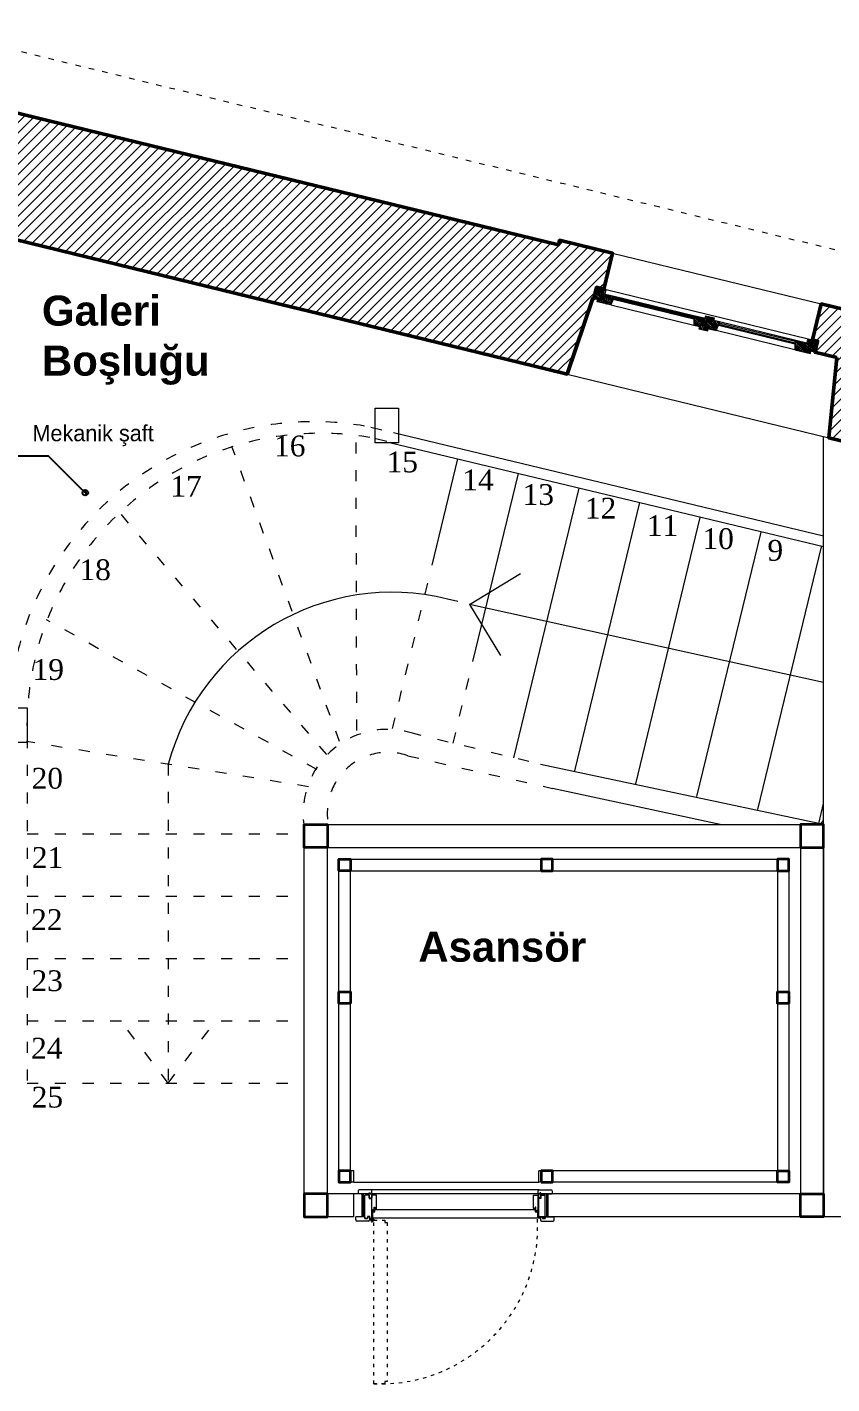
# Model space of a CAD drawing. Header units: millimetres. Extents: x 4980 to 19099, y 3891 to 5773.
# Drawn here: x 17556 to 17904, y 4355 to 4943 of the extents above; entities that cross this region are included whole.
import ezdxf

# ---------------------------------------------------------------- set-up
doc = ezdxf.new("R2010")
doc.units = ezdxf.units.MM
doc.linetypes.add('ACAD_ISO03W100', pattern=[30, 12, -18])
for name, color, linetype, lineweight in [('a 0', 252, 'Continuous', 0), ('a 2', 132, 'Continuous', 20), ('a ahşap tarama', 46, 'Continuous', 0), ('a alçıpan duvar', 162, 'Continuous', 35), ('a duvar', 84, 'Continuous', 50), ('a kapı 1', 50, 'Continuous', 5), ('a kapı 2', 51, 'Continuous', 9), ('a kapı eşik', 40, 'Continuous', 20), ('a pencere 0', 252, 'Continuous', 0), ('a pencere cam', 121, 'Continuous', 0), ('a pencere doğrama', 41, 'Continuous', 20), ('kiremit', 234, 'Continuous', 20), ('kot', 3, 'Continuous', 0), ('no3_duvar tarama', 253, 'Continuous', 9), ('no3_duvar ytong', 101, 'Continuous', 20)]:
    doc.layers.add(name, color=color, linetype=linetype, lineweight=lineweight)
doc.layers.add('a yazı', color=30, linetype='Continuous')
doc.styles.get("Standard").update_dxf_attribs({"font": 'stylu.ttf', "height": 10})
pattern_1 = [(45, (80283.5875, 25655.133), (-2.24506403, 2.24506403), [])]
pattern_2 = [(346.323, (-354.4887, 1164.4895), (3.67598, -6.0404612), [0.25, -4.75]), (256.323, (-352.959, 1162.316), (-6.0404612, -3.67598), [0.5, -4.5]), (301.323, (-353.8126, 1163.0385), (-1.1822406, -4.8582206), [0.3535, -1.0605, 0.3535, -0.707, 2.475, -2.1215678]), (301.323, (-354.6725, 1164.7915), (-1.1822406, -4.8582206), [0.35355, -0.7071, 0.35355, -5.6568678]), (301.323, (-353.0903, 1163.892), (-1.1822406, -4.8582206), [0.35355, -6.7175178]), (301.323, (-352.5454, 1164.0166), (-1.1822406, -4.8582206), [0.35355, -6.7175178]), (301.323, (-353.3924, 1163.708), (-1.1822406, -4.8582206), [0.35355, -6.7175178]), (301.323, (-353.6944, 1163.5243), (-1.1822406, -4.8582206), [0.7071, -6.3639678]), (301.323, (-353.3665, 1159.585), (-1.1822406, -4.8582206), [0.7071, -6.3639678]), (301.323, (-354.2393, 1163.3996), (-1.1822406, -4.8582206), [1.4142, -5.6568678]), (301.323, (-354.5414, 1163.2158), (-1.1822406, -4.8582206), [1.4142, -5.6568678]), (301.323, (-351.7382, 1160.99), (-1.1822406, -4.8582206), [1.4142, -5.6568678]), (301.323, (-354.9025, 1162.789), (-1.1822406, -4.8582206), [1.06066, -6.0104078]), (301.323, (-356.0515, 1162.2968), (-1.1822406, -4.8582206), [1.06066, -6.0104078]), (301.323, (-355.4474, 1162.6644), (-1.1822406, -4.8582206), [1.06066, -6.0104078]), (301.323, (-352.6442, 1160.4385), (-1.1822406, -4.8582206), [1.767767, -5.3033008]), (301.323, (-353.1892, 1160.3138), (-1.1822406, -4.8582206), [1.767767, -5.3033008]), (301.323, (-352.4078, 1161.41), (-1.1822406, -4.8582206), [2.4748737, -4.5961941]), (319.757949, (-354.121, 1163.8854), (4.85822058, -1.1822406), [0.559017, -10.6213229]), (319.757949, (-353.5041, 1162.1915), (4.85822058, -1.1822406), [0.559017, -10.6213229]), (319.757949, (-353.6288, 1162.7365), (4.85822058, -1.1822406), [0.559017, -10.6213229]), (319.757949, (-354.2458, 1164.4304), (4.85822058, -1.1822406), [1.118034, -10.0623059]), (319.757949, (-353.8062, 1162.0077), (4.85822058, -1.1822406), [1.677051, -9.5032889]), (319.757949, (-354.351, 1161.883), (4.85822058, -1.1822406), [2.236068, -8.9442719]), (319.757949, (-354.896, 1161.7584), (4.85822058, -1.1822406), [2.236068, -8.9442719]), (319.757949, (-355.9794, 1160.4782), (4.85822058, -1.1822406), [2.236068, -8.9442719]), (319.757949, (-355.8612, 1160.964), (4.85822058, -1.1822406), [2.795085, -8.3852549]), (319.757949, (-355.5, 1161.3908), (4.85822058, -1.1822406), [2.795085, -8.3852549]), (282.888051, (-353.3268, 1162.9203), (-1.1822406, -4.85822058), [0.559017, -10.6213229]), (282.888051, (-353.9373, 1163.5834), (-1.1822406, -4.85822058), [0.559017, -10.6213229]), (282.888051, (-354.4887, 1164.4895), (-1.1822406, -4.85822058), [1.118034, -10.0623059]), (282.888051, (-353.2086, 1163.406), (-1.1822406, -4.85822058), [1.118034, -10.0623059]), (282.888051, (-354.9154, 1164.8506), (-1.1822406, -4.85822058), [1.677051, -9.5032889]), (282.888051, (-355.4012, 1164.9688), (-1.1822406, -4.85822058), [2.236068, -8.9442719]), (282.888051, (-351.088, 1163.662), (-1.1822406, -4.85822058), [2.236068, -8.9442719]), (282.888051, (-352.9065, 1163.5899), (-1.1822406, -4.85822058), [2.236068, -8.9442719]), (282.888051, (-351.8167, 1163.8393), (-1.1822406, -4.85822058), [2.795085, -8.3852549]), (282.888051, (-352.3616, 1163.7146), (-1.1822406, -4.85822058), [2.795085, -8.3852549])]
pattern_3 = [(346.323, (3014.813, 503.6073), (3.67598, -6.0404612), [0.25, -4.75]), (256.323, (3016.3427, 501.434), (-6.0404612, -3.67598), [0.5, -4.5]), (301.323, (3015.4893, 502.1563), (-1.1822406, -4.8582206), [0.3535, -1.0605, 0.3535, -0.707, 2.475, -2.1215678]), (301.323, (3014.6294, 503.9093), (-1.1822406, -4.8582206), [0.35355, -0.7071, 0.35355, -5.6568678]), (301.323, (3016.2116, 503.0097), (-1.1822406, -4.8582206), [0.35355, -6.7175178]), (301.323, (3016.7565, 503.1344), (-1.1822406, -4.8582206), [0.35355, -6.7175178]), (301.323, (3015.9096, 502.826), (-1.1822406, -4.8582206), [0.35355, -6.7175178]), (301.323, (3015.6075, 502.642), (-1.1822406, -4.8582206), [0.7071, -6.3639678]), (301.323, (3015.9354, 498.703), (-1.1822406, -4.8582206), [0.7071, -6.3639678]), (301.323, (3015.0626, 502.5174), (-1.1822406, -4.8582206), [1.4142, -5.6568678]), (301.323, (3014.7606, 502.3336), (-1.1822406, -4.8582206), [1.4142, -5.6568678]), (301.323, (3017.5638, 500.1077), (-1.1822406, -4.8582206), [1.4142, -5.6568678]), (301.323, (3014.3994, 501.907), (-1.1822406, -4.8582206), [1.06066, -6.0104078]), (301.323, (3013.2505, 501.4146), (-1.1822406, -4.8582206), [1.06066, -6.0104078]), (301.323, (3013.8545, 501.7822), (-1.1822406, -4.8582206), [1.06066, -6.0104078]), (301.323, (3016.6577, 499.5563), (-1.1822406, -4.8582206), [1.767767, -5.3033008]), (301.323, (3016.1127, 499.4316), (-1.1822406, -4.8582206), [1.767767, -5.3033008]), (301.323, (3016.894, 500.528), (-1.1822406, -4.8582206), [2.4748737, -4.596194]), (319.757949, (3015.1808, 503.0032), (4.85822058, -1.1822406), [0.559017, -10.6213229]), (319.757949, (3015.7978, 501.3093), (4.85822058, -1.1822406), [0.559017, -10.6213229]), (319.757949, (3015.6731, 501.8543), (4.85822058, -1.1822406), [0.559017, -10.6213229]), (319.757949, (3015.0561, 503.5482), (4.85822058, -1.1822406), [1.118034, -10.0623059]), (319.757949, (3015.4958, 501.1255), (4.85822058, -1.1822406), [1.677051, -9.5032889]), (319.757949, (3014.9508, 501.0008), (4.85822058, -1.1822406), [2.236068, -8.9442719]), (319.757949, (3014.406, 500.8762), (4.85822058, -1.1822406), [2.236068, -8.9442719]), (319.757949, (3013.3225, 499.596), (4.85822058, -1.1822406), [2.236068, -8.9442719]), (319.757949, (3013.4407, 500.0818), (4.85822058, -1.1822406), [2.795085, -8.3852549]), (319.757949, (3013.8019, 500.5086), (4.85822058, -1.1822406), [2.795085, -8.3852549]), (282.888051, (3015.9751, 502.038), (-1.1822406, -4.85822058), [0.559017, -10.6213229]), (282.888051, (3015.3646, 502.7012), (-1.1822406, -4.85822058), [0.559017, -10.6213229]), (282.888051, (3014.8132, 503.6073), (-1.1822406, -4.85822058), [1.118034, -10.0623059]), (282.888051, (3016.0934, 502.5239), (-1.1822406, -4.85822058), [1.118034, -10.0623059]), (282.888051, (3014.3865, 503.9684), (-1.1822406, -4.85822058), [1.677051, -9.5032889]), (282.888051, (3013.9007, 504.0866), (-1.1822406, -4.85822058), [2.236068, -8.9442719]), (282.888051, (3018.214, 502.7797), (-1.1822406, -4.85822058), [2.236068, -8.9442719]), (282.888051, (3016.3954, 502.7077), (-1.1822406, -4.85822058), [2.236068, -8.9442719]), (282.888051, (3017.4853, 502.957), (-1.1822406, -4.85822058), [2.795085, -8.3852549]), (282.888051, (3016.9403, 502.8324), (-1.1822406, -4.85822058), [2.795085, -8.3852549])]

# ---------------------------------------------------------------- blocks, each defined once
blk = doc.blocks.new('dggfgfg')
at = {"layer": 'a yazı'}
h = blk.add_hatch(dxfattribs=at)
h.set_pattern_fill('ANGLE', color=256, scale=3)
h.set_pattern_definition([(0, (0, 0), (0, 20.955), [15.24, -5.715]), (90, (0, 0), (-20.955, 1e-15), [15.24, -5.715])])
h.paths.add_polyline_path([(-70267.39, -26553.81, 1), (-70269.77, -26553.81, 1)])
blk.add_lwpolyline([(-70268.58, -26553.81), (-70284.45, -26537.95), (-70342.5, -26537.95)], dxfattribs=at)
blk.add_circle((-70268.58, -26553.81), 1.19, dxfattribs=at)

msp = doc.modelspace()

# ---------------------------------------------------------------- hatches: boundary and pattern name
at = {"layer": 'a ahşap tarama', "lineweight": 5}
h = msp.add_hatch(dxfattribs=at)
h.set_pattern_fill('WOODFACE', color=256, scale=5, angle=346.323, style=0, pattern_type=2)
h.set_pattern_definition(pattern_2)
h.paths.add_polyline_path([(17801.06, 4825.35), (17804.21, 4824.58), (17804.92, 4827.49), (17805.89, 4827.25), (17806.37, 4829.21), (17804.42, 4829.68), (17802.24, 4830.21)])
h = msp.add_hatch(dxfattribs=at)
h.set_pattern_fill('WOODFACE', color=256, scale=5, angle=346.323, style=0, pattern_type=2)
h.set_pattern_definition(pattern_3)
h.paths.add_polyline_path([(17809.78, 4826.32), (17809.43, 4824.86), (17808.35, 4822.55), (17802.52, 4823.97), (17802.76, 4824.94), (17804.21, 4824.58), (17804.92, 4827.49), (17805.89, 4827.25)])
h = msp.add_hatch(dxfattribs=at)
h.set_pattern_fill('WOODFACE', color=256, scale=5, angle=346.323, style=0, pattern_type=2)
h.set_pattern_definition(pattern_3)
h.paths.add_polyline_path([(17844.76, 4817.81), (17844.41, 4816.35), (17844.3, 4813.8), (17846.73, 4813.21), (17846.49, 4812.24), (17850.38, 4811.29), (17850.62, 4812.26), (17849.16, 4812.62), (17850.01, 4816.1), (17850.1, 4816.5), (17844.96, 4817.76)])
h = msp.add_hatch(dxfattribs=at)
h.set_pattern_fill('WOODFACE', color=256, scale=5, angle=346.323, style=0, pattern_type=2)
h.set_pattern_definition(pattern_3)
h.paths.add_polyline_path([(17854.02, 4811.44), (17855.09, 4813.75), (17855.45, 4815.2), (17853.02, 4815.8), (17853.26, 4816.77), (17849.37, 4817.71), (17849.13, 4816.74), (17850.1, 4816.5), (17849.26, 4813.02), (17849.16, 4812.62)])
h = msp.add_hatch(dxfattribs=at)
h.set_pattern_fill('WOODFACE', color=256, scale=5, angle=346.323, style=0, pattern_type=2)
h.set_pattern_definition(pattern_3)
h.paths.add_polyline_path([(17888.48, 4807.15), (17888.13, 4805.71), (17888.02, 4803.16), (17894.83, 4801.51), (17895.06, 4802.47), (17893.6, 4802.82), (17894.31, 4805.73), (17893.34, 4805.97)])
h = msp.add_hatch(dxfattribs=at)
h.set_pattern_fill('WOODFACE', color=256, scale=5, angle=346.323, style=0, pattern_type=2)
h.set_pattern_definition(pattern_2)
h.paths.add_polyline_path([(17896.76, 4802.05), (17893.6, 4802.82), (17894.31, 4805.73), (17893.34, 4805.97), (17893.81, 4807.92), (17895.76, 4807.44), (17897.94, 4806.91)])
at = {"layer": 'a kapı 1'}
h = msp.add_hatch(color=256, dxfattribs=at)
h.paths.add_polyline_path([(17704.95, 4430.23), (17705.05, 4430.21), (17705.04, 4430.04), (17705.18, 4430.04), (17705.17, 4430.21), (17705.27, 4430.23), (17705.17, 4430.29), (17705.17, 4430.43), (17705.27, 4430.44), (17705.11, 4430.54), (17704.95, 4430.44), (17705.06, 4430.43), (17705.05, 4430.29)])
h.paths.add_polyline_path([(17704.94, 4430.04, 0.2663), (17705.24, 4429.64), (17705.64, 4429.64, 0.268071), (17705.94, 4430.04)])
h.paths.add_polyline_path([(17705.07, 4429.94), (17705.81, 4429.94, -0.088912), (17705.73, 4429.82, -0.285346), (17705.15, 4429.82, -0.088079)], flags=16)
for points in [[(17705.94, 4430.04), (17704.94, 4430.04, 0.2663), (17705.24, 4429.64), (17705.64, 4429.64, 0.268071)], [(17705.05, 4430.29), (17704.95, 4430.23), (17705.05, 4430.21), (17705.04, 4430.04), (17705.18, 4430.04), (17705.17, 4430.21), (17705.27, 4430.23), (17705.17, 4430.29), (17705.17, 4430.43), (17705.27, 4430.44), (17705.11, 4430.54), (17704.95, 4430.44), (17705.06, 4430.43)], [(17706.94, 4431.04), (17705.94, 4431.04, 0.2663), (17706.24, 4430.64), (17706.64, 4430.64, 0.268071)], [(17706.05, 4431.29), (17705.95, 4431.22), (17706.05, 4431.21), (17706.04, 4431.04), (17706.18, 4431.04), (17706.17, 4431.21), (17706.27, 4431.22), (17706.17, 4431.29), (17706.17, 4431.43), (17706.27, 4431.44), (17706.11, 4431.54), (17705.95, 4431.44), (17706.06, 4431.43)], [(17774.94, 4431.04), (17775.94, 4431.04, -0.2663), (17775.64, 4430.64), (17775.24, 4430.64, -0.268071)], [(17775.83, 4431.29), (17775.93, 4431.22), (17775.83, 4431.21), (17775.84, 4431.04), (17775.7, 4431.04), (17775.71, 4431.21), (17775.61, 4431.22), (17775.71, 4431.29), (17775.72, 4431.43), (17775.61, 4431.44), (17775.77, 4431.54), (17775.93, 4431.44), (17775.83, 4431.43)], [(17775.94, 4430.04), (17776.94, 4430.04, -0.2663), (17776.64, 4429.64), (17776.24, 4429.64, -0.268071)], [(17776.83, 4430.29), (17776.93, 4430.23), (17776.83, 4430.21), (17776.84, 4430.04), (17776.7, 4430.04), (17776.71, 4430.21), (17776.61, 4430.23), (17776.71, 4430.29), (17776.72, 4430.43), (17776.61, 4430.44), (17776.77, 4430.54), (17776.93, 4430.44), (17776.83, 4430.43)]]:
    msp.add_hatch(color=256, dxfattribs=at).paths.add_polyline_path(points)
h = msp.add_hatch(color=256, dxfattribs=at)
h.paths.add_polyline_path([(17705.95, 4431.22), (17706.05, 4431.21), (17706.04, 4431.04), (17706.18, 4431.04), (17706.17, 4431.21), (17706.27, 4431.22), (17706.17, 4431.29), (17706.17, 4431.43), (17706.27, 4431.44), (17706.11, 4431.54), (17705.95, 4431.44), (17706.06, 4431.43), (17706.05, 4431.29)])
h.paths.add_polyline_path([(17705.94, 4431.04, 0.2663), (17706.24, 4430.64), (17706.64, 4430.64, 0.268071), (17706.94, 4431.04)])
h.paths.add_polyline_path([(17706.07, 4430.94), (17706.81, 4430.94, -0.088912), (17706.73, 4430.82, -0.285346), (17706.15, 4430.82, -0.088079)], flags=16)
h = msp.add_hatch(color=256, dxfattribs=at)
h.paths.add_polyline_path([(17775.93, 4431.22), (17775.83, 4431.21), (17775.84, 4431.04), (17775.7, 4431.04), (17775.71, 4431.21), (17775.61, 4431.22), (17775.71, 4431.29), (17775.72, 4431.43), (17775.61, 4431.44), (17775.77, 4431.54), (17775.93, 4431.44), (17775.83, 4431.43), (17775.83, 4431.29)])
h.paths.add_polyline_path([(17775.94, 4431.04, -0.2663), (17775.64, 4430.64), (17775.24, 4430.64, -0.268071), (17774.94, 4431.04)])
h.paths.add_polyline_path([(17775.81, 4430.94), (17775.07, 4430.94, 0.088912), (17775.15, 4430.82, 0.285346), (17775.73, 4430.82, 0.088079)], flags=16)
h = msp.add_hatch(color=256, dxfattribs=at)
h.paths.add_polyline_path([(17776.93, 4430.23), (17776.83, 4430.21), (17776.84, 4430.04), (17776.7, 4430.04), (17776.71, 4430.21), (17776.61, 4430.23), (17776.71, 4430.29), (17776.72, 4430.43), (17776.61, 4430.44), (17776.77, 4430.54), (17776.93, 4430.44), (17776.83, 4430.43), (17776.83, 4430.29)])
h.paths.add_polyline_path([(17776.94, 4430.04, -0.2663), (17776.64, 4429.64), (17776.24, 4429.64, -0.268071), (17775.94, 4430.04)])
h.paths.add_polyline_path([(17776.81, 4429.94), (17776.07, 4429.94, 0.088912), (17776.15, 4429.82, 0.285346), (17776.73, 4429.82, 0.088079)], flags=16)
at = {"layer": 'a pencere cam', "lineweight": 5}
for points in [[(17809.54, 4825.35), (17844.52, 4816.83), (17844.64, 4817.32), (17809.66, 4825.83)], [(17855.21, 4814.23), (17888.25, 4806.19), (17888.37, 4806.68), (17855.33, 4814.72)]]:
    msp.add_hatch(color=256, dxfattribs=at).paths.add_polyline_path(points)
at = {"layer": 'no3_duvar tarama'}
h = msp.add_hatch(dxfattribs=at)
h.set_pattern_fill('ANSI31', color=256, style=0)
h.set_pattern_definition(pattern_1)
h.paths.add_polyline_path([(17468.96, 4906.79), (17460.77, 4908.15), (17461.95, 4913.01), (17459.77, 4913.54), (17463.55, 4929.08), (17487.84, 4923.17), (17487.36, 4921.23), (17785.7, 4848.55), (17786.19, 4850.57), (17809.18, 4844.97), (17805.4, 4829.44), (17802.24, 4830.21), (17801.06, 4825.35), (17800.56, 4825.46), (17789.46, 4792.62), (17774.84, 4796.19), (17681.83, 4818.87), (17665.63, 4822.82), (17549.93, 4851.04), (17517.92, 4858.85), (17464.3, 4871.93)])
h = msp.add_hatch(dxfattribs=at)
h.set_pattern_fill('ANSI31', color=256, style=0)
h.set_pattern_definition(pattern_1)
h.paths.add_polyline_path([(17906.21, 4799.75), (17896.76, 4802.05), (17897.94, 4806.91), (17895.76, 4807.44), (17899.54, 4822.98), (17923.83, 4817.07), (17923.36, 4815.13), (18058.04, 4782.35), (18058.51, 4784.3), (18082.46, 4778.47), (18078.68, 4762.94), (18075.91, 4763.61), (18074.73, 4758.76), (18075.15, 4758.65), (18059.69, 4726.71), (17902.82, 4764.97)])

# ---------------------------------------------------------------- linework, layer by layer
at = {"layer": 'a 0'}
for p, q in [((17705.07, 4426.77), (17705.07, 4430.22)), ((17705.12, 4430.22), (17705.07, 4430.22)), ((17705.17, 4430.22), (17705.12, 4430.22)), ((17705.12, 4426.68), (17705.12, 4430.22)), ((17705.12, 4426.73), (17705.12, 4430.22)), ((17705.12, 4425), (17705.12, 4426.78)), ((17705.17, 4426.67), (17705.17, 4430.22)), ((17703.99, 4426.13), (17706.24, 4426.13))]:
    msp.add_line(p, q, dxfattribs=at)
for radius, start, end in [(0.65, 94.41172, 85.58828), (0.6, 90, 85.21981), (0.55, 90, 84.78414)]:
    msp.add_arc((17705.12, 4426.13), radius, start, end, dxfattribs=at)
at = {"layer": 'a 2', "linetype": 'ACAD_ISO03W100', "ltscale": 0.2}
msp.add_line((18639.88, 4667.57), (16439.77, 5203.32), dxfattribs=at)
at = {"layer": 'a 2'}
for p, q in [((17789.46, 4792.62), (17902.82, 4764.97)), ((17675.69, 4430.96), (17675.69, 4597.42)), ((17675.69, 4430.96), (17675.69, 4597.42))]:
    msp.add_line(p, q, dxfattribs=at)
at = {"layer": 'a 2', "linetype": 'ACAD_ISO03W100', "ltscale": 0.4}
for p, q in [((17742.17, 4694.07), (17737.75, 4695.14)), ((17616.78, 4623.54), (17616.78, 4485.42)), ((17616.78, 4485.42), (17595.35, 4513.42)), ((17616.78, 4485.42), (17638.21, 4513.42))]:
    msp.add_line(p, q, dxfattribs=at)
at = {"layer": 'a 2'}
for points in [[(17809.18, 4844.97), (17899.54, 4822.98)], [(17900.5, 4717.78), (17713.2, 4762.72)], [(17900.5, 4722.43), (17714.25, 4767.11)], [(17731.02, 4709.82), (17742.19, 4755.96)], [(17748.69, 4668.07), (17768.43, 4749.6)], [(17766.36, 4626.32), (17794.67, 4743.25)], [(17792.78, 4620.72), (17820.91, 4736.9)], [(17819.21, 4615.13), (17847.15, 4730.54)], [(17845.68, 4609.52), (17873.44, 4724.18)], [(17872.1, 4603.92), (17899.68, 4717.82)], [(17747.23, 4692.84), (17769.25, 4706.25)], [(17747.15, 4692.8), (17760.63, 4670.66)], [(17900.5, 4659), (17747.23, 4692.84)], [(17900.5, 4597.42), (17778.02, 4623.49)], [(17855.81, 4597.42), (17783.1, 4613.08)], [(17898.41, 4597.87), (17900.5, 4606.49)], [(17675.69, 4597.42), (17900.5, 4597.42), (17900.5, 4427.42)], [(17675.69, 4597.42), (17900.5, 4597.42), (17900.5, 4427.42)], [(17697.19, 4427.42), (17675.69, 4427.42), (17675.69, 4597.42), (17900.5, 4597.42), (17900.5, 4427.42), (17777.19, 4427.42)], [(17899.35, 4597.67), (17900.5, 4599.18)], [(17900.5, 4597.42), (17900.5, 4597.42)], [(17900.5, 4597.42), (17900.5, 4597.42)], [(17697.19, 4437.42), (17685.69, 4437.42), (17685.69, 4587.42), (17890.5, 4587.42), (17890.5, 4437.42), (17777.19, 4437.42)], [(17697.19, 4437.42), (17685.69, 4437.42), (17685.69, 4587.42), (17890.5, 4587.42), (17890.5, 4437.42), (17777.19, 4437.42)], [(17697.19, 4442.42), (17690.69, 4442.42), (17690.69, 4582.42), (17885.5, 4582.42), (17885.5, 4442.42), (17777.19, 4442.42)], [(17697.19, 4442.42), (17690.69, 4442.42), (17690.69, 4582.42), (17885.5, 4582.42), (17885.5, 4442.42), (17777.19, 4442.42)], [(17697.19, 4447.42), (17695.69, 4447.42), (17695.69, 4577.42), (17880.5, 4577.42), (17880.5, 4447.42), (17777.19, 4447.42)], [(17697.19, 4447.42), (17695.69, 4447.42), (17695.69, 4577.42), (17880.5, 4577.42), (17880.5, 4447.42), (17777.19, 4447.42)], [(17900.5, 4570.42), (17900.5, 4570.42)], [(17900.5, 4543.42), (17900.5, 4543.42)], [(17900.5, 4516.42), (17900.5, 4516.42)], [(17900.5, 4494.42), (17900.5, 4494.42)], [(17900.5, 4489.42), (17900.5, 4489.42)], [(17900.5, 4489.42), (17900.5, 4489.42)], [(17697.19, 4442.42), (17697.19, 4447.42)], [(17697.19, 4442.42), (17697.19, 4447.42)], [(17777.19, 4442.42), (17777.19, 4447.42)], [(17777.19, 4442.42), (17777.19, 4447.42)], [(17697.19, 4442.42), (17777.19, 4442.42)], [(17697.19, 4442.42), (17777.19, 4442.42)], [(17777.19, 4437.42), (17697.19, 4437.42)], [(17697.19, 4427.42), (17697.19, 4437.42)], [(17777.19, 4437.42), (17697.19, 4437.42)], [(17697.19, 4427.42), (17697.19, 4437.42)], [(17777.19, 4427.42), (17777.19, 4437.42)], [(17777.19, 4427.42), (17777.19, 4437.42)]]:
    msp.add_lwpolyline(points, dxfattribs=at)
for points in [[(17706.44, 4767.82), (17706.44, 4777.82), (17716.44, 4777.82), (17716.44, 4767.82), (17716.44, 4762.82), (17706.44, 4762.82)], [(17545.69, 4637.98), (17545.69, 4647.98), (17555.69, 4647.98), (17555.69, 4637.98), (17555.69, 4632.98), (17545.69, 4632.98)]]:
    msp.add_lwpolyline(points, close=True, dxfattribs=at)
at = {"layer": 'a 2', "linetype": 'ACAD_ISO03W100', "ltscale": 0.4}
for points in [[(17709.19, 4768.33), (17701.83, 4770.11)], [(17698.43, 4638.16), (17698.1, 4765.16)], [(17711.38, 4763.42), (17704.1, 4765.18)], [(17690.98, 4633.4), (17644.5, 4760.83)], [(17685.38, 4627.74), (17595.66, 4732.68)], [(17713.87, 4639.03), (17729.42, 4703.24)], [(17681.11, 4621.28), (17564.09, 4686.12)], [(17740.12, 4632.67), (17747.09, 4661.49)], [(17677.55, 4613.81), (17555.37, 4633.37)], [(17555.69, 4635.34), (17555.69, 4485.42)], [(17772.96, 4624.72), (17723.59, 4636.67)], [(17720.54, 4627.22), (17783.1, 4613.08)], [(17555.69, 4593.42), (17675.69, 4593.42)], [(17555.69, 4566.42), (17675.69, 4566.42)], [(17555.69, 4539.42), (17674.54, 4539.42)], [(17555.69, 4512.42), (17675.69, 4512.42)], [(17555.69, 4485.42), (17674.54, 4485.42)]]:
    msp.add_lwpolyline(points, dxfattribs=at)
for centre, radius, start, end in [((17679.66, 4639.81), 132.16, 80.37329, 182.01211), ((17682.79, 4639.8), 127.18, 80.35094, 182.00885), ((17711.69, 4602.15), 36.52, 70.97331, 187.44146), ((17711.84, 4602.5), 26.21, 70.60229, 188.28622)]:
    msp.add_arc(centre, radius, start, end, dxfattribs=at)
at = {"layer": 'a 2'}
msp.add_arc((17713.75, 4597.69), 100.36, 76.16599, 165.07402, dxfattribs=at)
at = {"layer": 'a alçıpan duvar'}
for p, q in [((17700.91, 4437.42), (17700.91, 4427.42)), ((17780.91, 4437.42), (17780.91, 4427.42))]:
    msp.add_line(p, q, dxfattribs=at)
for points in [[(17685.69, 4587.42), (17675.69, 4587.42), (17675.69, 4597.42), (17685.69, 4597.42)], [(17890.5, 4587.42), (17900.5, 4587.42), (17900.5, 4597.42), (17890.5, 4597.42)], [(17695.69, 4577.42), (17690.69, 4577.42), (17690.69, 4582.42), (17695.69, 4582.42)], [(17778.19, 4577.42), (17783.19, 4577.42), (17783.19, 4582.42), (17778.19, 4582.42)], [(17880.5, 4577.42), (17885.5, 4577.42), (17885.5, 4582.42), (17880.5, 4582.42)], [(17695.69, 4519.92), (17690.69, 4519.92), (17690.69, 4524.92), (17695.69, 4524.92)], [(17695.69, 4519.92), (17690.69, 4519.92), (17690.69, 4524.92), (17695.69, 4524.92)], [(17885.5, 4519.92), (17880.5, 4519.92), (17880.5, 4524.92), (17885.5, 4524.92)], [(17885.5, 4519.92), (17880.5, 4519.92), (17880.5, 4524.92), (17885.5, 4524.92)], [(17695.69, 4447.42), (17690.69, 4447.42), (17690.69, 4442.42), (17695.69, 4442.42)], [(17695.69, 4447.42), (17690.69, 4447.42), (17690.69, 4442.42), (17695.69, 4442.42)], [(17778.19, 4442.42), (17783.19, 4442.42), (17783.19, 4447.42), (17778.19, 4447.42)], [(17778.19, 4442.42), (17783.19, 4442.42), (17783.19, 4447.42), (17778.19, 4447.42)], [(17880.5, 4447.42), (17885.5, 4447.42), (17885.5, 4442.42), (17880.5, 4442.42)], [(17880.5, 4447.42), (17885.5, 4447.42), (17885.5, 4442.42), (17880.5, 4442.42)], [(17685.69, 4437.42), (17675.69, 4437.42), (17675.69, 4427.42), (17685.69, 4427.42)], [(17890.5, 4437.42), (17900.5, 4437.42), (17900.5, 4427.42), (17890.5, 4427.42)], [(17890.5, 4437.42), (17900.5, 4437.42), (17900.5, 4427.42), (17890.5, 4427.42)]]:
    msp.add_lwpolyline(points, close=True, dxfattribs=at)
at = {"layer": 'a duvar'}
for points in [[(17468.96, 4906.79), (17460.77, 4908.15), (17461.95, 4913.01), (17459.77, 4913.54), (17463.55, 4929.08), (17487.84, 4923.17), (17487.36, 4921.23), (17785.7, 4848.55), (17786.19, 4850.57), (17809.18, 4844.97), (17805.4, 4829.44), (17802.24, 4830.21), (17801.06, 4825.35), (17800.56, 4825.46), (17789.46, 4792.62), (17774.84, 4796.19), (17681.83, 4818.87), (17665.63, 4822.82), (17549.93, 4851.04), (17517.92, 4858.85), (17464.3, 4871.93), (17468.96, 4906.79)], [(17906.21, 4799.75), (17896.76, 4802.05), (17897.94, 4806.91), (17895.76, 4807.44), (17899.54, 4822.98), (17923.83, 4817.07), (17923.36, 4815.13), (18058.04, 4782.35), (18058.51, 4784.3), (18082.46, 4778.47), (18078.68, 4762.94), (18075.91, 4763.61), (18074.73, 4758.76), (18075.15, 4758.65), (18059.69, 4726.71), (17902.82, 4764.97), (17906.21, 4799.75)]]:
    msp.add_lwpolyline(points, dxfattribs=at)
at = {"layer": 'a kapı 1'}
for p, q in [((17698.94, 4438.72), (17698.94, 4437.42)), ((17704.44, 4439.22), (17699.44, 4439.22)), ((17704.94, 4437.42), (17704.94, 4438.72)), ((17704.94, 4437.42), (17704.94, 4438.66)), ((17776.94, 4437.42), (17776.94, 4438.72)), ((17776.94, 4437.42), (17776.94, 4438.66)), ((17777.44, 4439.22), (17782.44, 4439.22)), ((17782.94, 4438.72), (17782.94, 4437.42)), ((17703.76, 4437.42), (17698.94, 4437.42)), ((17701.94, 4426.82), (17701.94, 4436.84)), ((17703.74, 4436.84), (17701.94, 4436.84)), ((17703.74, 4436.84), (17703.74, 4435.34)), ((17703.74, 4435.34), (17704.94, 4435.34)), ((17703.76, 4435.62), (17703.76, 4437.92)), ((17703.76, 4437.92), (17704.16, 4437.92)), ((17703.76, 4436.84), (17703.76, 4435.62)), ((17703.76, 4435.62), (17704.94, 4435.62)), ((17704.16, 4437.92), (17704.16, 4437.42)), ((17704.94, 4437.42), (17704.16, 4437.42)), ((17704.16, 4437.42), (17704.94, 4437.42)), ((17704.16, 4437.42), (17704.94, 4437.42)), ((17704.94, 4437.42), (17704.74, 4437.42)), ((17704.74, 4437.42), (17704.74, 4437.22)), ((17704.74, 4437.22), (17704.94, 4437.22)), ((17704.94, 4437.42), (17704.79, 4437.42)), ((17704.94, 4437.22), (17704.94, 4435.62)), ((17706.94, 4436.84), (17704.94, 4436.84)), ((17704.94, 4426.82), (17704.94, 4436.84)), ((17704.94, 4435.62), (17704.94, 4436.79)), ((17706.94, 4431.04), (17706.94, 4436.84)), ((17706.94, 4431.04), (17706.94, 4436.84)), ((17774.94, 4436.84), (17776.94, 4436.84)), ((17774.94, 4431.04), (17774.94, 4436.84)), ((17774.94, 4431.04), (17774.94, 4436.84)), ((17776.94, 4437.42), (17777.72, 4437.42)), ((17777.72, 4437.42), (17776.94, 4437.42)), ((17777.72, 4437.42), (17776.94, 4437.42)), ((17776.94, 4437.42), (17777.14, 4437.42)), ((17776.94, 4437.42), (17777.09, 4437.42)), ((17776.94, 4437.22), (17776.94, 4435.62)), ((17777.14, 4437.22), (17776.94, 4437.22)), ((17776.94, 4426.82), (17776.94, 4436.84)), ((17776.94, 4435.62), (17776.94, 4436.79)), ((17778.12, 4435.62), (17776.94, 4435.62)), ((17778.14, 4435.34), (17776.94, 4435.34)), ((17777.14, 4437.42), (17777.14, 4437.22)), ((17777.72, 4437.92), (17777.72, 4437.42)), ((17778.12, 4437.92), (17777.72, 4437.92)), ((17778.12, 4435.62), (17778.12, 4437.92)), ((17778.12, 4437.42), (17782.94, 4437.42)), ((17778.12, 4436.84), (17778.12, 4435.62)), ((17778.14, 4436.84), (17778.14, 4435.34)), ((17778.14, 4436.84), (17779.94, 4436.84)), ((17779.94, 4426.82), (17779.94, 4436.84)), ((17701.91, 4427.42), (17697.94, 4427.42)), ((17697.94, 4426.12), (17697.94, 4427.42)), ((17701.91, 4426.8), (17701.91, 4427.42)), ((17703.08, 4426.8), (17701.91, 4426.8)), ((17701.91, 4426.8), (17703.06, 4426.8)), ((17701.94, 4427.32), (17701.94, 4426.82)), ((17701.94, 4426.82), (17703.01, 4426.82)), ((17701.94, 4426.8), (17703.08, 4426.8)), ((17704.01, 4427.62), (17703.01, 4427.62)), ((17703.01, 4427.62), (17703.01, 4426.82)), ((17703.08, 4427.42), (17703.94, 4427.42)), ((17703.08, 4427.42), (17703.08, 4426.8)), ((17703.94, 4427.42), (17703.08, 4427.42)), ((17703.94, 4427.42), (17703.94, 4426.12)), ((17704.01, 4426.82), (17704.01, 4427.62)), ((17704.01, 4426.82), (17704.94, 4426.82)), ((17704.94, 4430.64), (17705.28, 4430.64)), ((17704.94, 4430.04), (17704.94, 4430.64)), ((17705.94, 4430.04), (17704.94, 4430.04)), ((17705.29, 4430.04), (17704.94, 4430.04)), ((17705.11, 4430.54), (17704.95, 4430.44)), ((17704.95, 4430.44), (17705.06, 4430.43)), ((17705.05, 4430.29), (17704.95, 4430.23)), ((17704.95, 4430.23), (17705.05, 4430.21)), ((17705.05, 4430.21), (17705.04, 4430.04)), ((17705.06, 4430.43), (17705.05, 4430.29)), ((17705.81, 4429.94), (17705.07, 4429.94)), ((17705.11, 4430.54), (17705.27, 4430.44)), ((17705.27, 4430.44), (17705.17, 4430.43)), ((17705.17, 4430.43), (17705.17, 4430.29)), ((17705.17, 4430.29), (17705.27, 4430.23)), ((17705.27, 4430.23), (17705.17, 4430.21)), ((17705.17, 4430.21), (17705.18, 4430.04)), ((17705.24, 4429.64), (17705.64, 4429.64)), ((17705.28, 4430.64), (17705.28, 4430.09)), ((17705.28, 4430.09), (17705.89, 4430.09)), ((17705.28, 4430.04), (17705.94, 4430.04)), ((17705.29, 4430.04), (17705.94, 4430.04)), ((17705.29, 4430.04), (17705.89, 4430.04)), ((17705.29, 4430.04), (17705.94, 4430.04)), ((17705.44, 4429.74), (17705.44, 4429.74)), ((17705.89, 4430.09), (17705.89, 4431.64)), ((17705.89, 4431.64), (17706.28, 4431.64)), ((17706.29, 4431.04), (17705.94, 4431.04)), ((17706.94, 4431.04), (17705.94, 4431.04)), ((17706.11, 4431.54), (17705.95, 4431.44)), ((17705.95, 4431.44), (17706.06, 4431.43)), ((17706.05, 4431.29), (17705.95, 4431.22)), ((17705.95, 4431.22), (17706.05, 4431.21)), ((17706.05, 4431.21), (17706.04, 4431.04)), ((17706.06, 4431.43), (17706.05, 4431.29)), ((17706.81, 4430.94), (17706.07, 4430.94)), ((17706.11, 4431.54), (17706.27, 4431.44)), ((17706.27, 4431.44), (17706.17, 4431.43)), ((17706.17, 4431.43), (17706.17, 4431.29)), ((17706.17, 4431.29), (17706.27, 4431.22)), ((17706.27, 4431.22), (17706.17, 4431.21)), ((17706.17, 4431.21), (17706.18, 4431.04)), ((17706.24, 4430.64), (17706.64, 4430.64)), ((17706.28, 4431.64), (17706.28, 4431.04)), ((17706.28, 4431.04), (17706.94, 4431.04)), ((17706.29, 4431.04), (17706.94, 4431.04)), ((17706.29, 4431.04), (17706.89, 4431.04)), ((17706.29, 4431.04), (17706.94, 4431.04)), ((17706.44, 4430.74), (17706.44, 4430.74)), ((17775.6, 4431.04), (17774.94, 4431.04)), ((17775.59, 4431.04), (17774.94, 4431.04)), ((17775.59, 4431.04), (17774.94, 4431.04)), ((17774.94, 4431.04), (17775.94, 4431.04)), ((17775.59, 4431.04), (17774.99, 4431.04)), ((17775.07, 4430.94), (17775.81, 4430.94)), ((17775.59, 4431.04), (17775.94, 4431.04)), ((17775.6, 4431.64), (17775.6, 4431.04)), ((17775.99, 4431.64), (17775.6, 4431.64)), ((17775.77, 4431.54), (17775.61, 4431.44)), ((17775.61, 4431.44), (17775.72, 4431.43)), ((17775.71, 4431.29), (17775.61, 4431.22)), ((17775.61, 4431.22), (17775.71, 4431.21)), ((17775.71, 4431.21), (17775.7, 4431.04)), ((17775.72, 4431.43), (17775.71, 4431.29)), ((17775.77, 4431.54), (17775.93, 4431.44)), ((17775.93, 4431.44), (17775.83, 4431.43)), ((17775.83, 4431.43), (17775.83, 4431.29)), ((17775.83, 4431.29), (17775.93, 4431.22)), ((17775.93, 4431.22), (17775.83, 4431.21)), ((17775.83, 4431.21), (17775.84, 4431.04)), ((17775.94, 4430.04), (17776.94, 4430.04)), ((17776.59, 4430.04), (17775.94, 4430.04)), ((17776.59, 4430.04), (17775.94, 4430.04)), ((17776.6, 4430.04), (17775.94, 4430.04)), ((17775.99, 4430.09), (17775.99, 4431.64)), ((17776.6, 4430.09), (17775.99, 4430.09)), ((17776.59, 4430.04), (17775.99, 4430.04)), ((17776.07, 4429.94), (17776.81, 4429.94)), ((17776.64, 4429.64), (17776.24, 4429.64)), ((17776.44, 4429.74), (17776.44, 4429.74)), ((17776.59, 4430.04), (17776.94, 4430.04)), ((17776.94, 4430.64), (17776.6, 4430.64)), ((17776.6, 4430.64), (17776.6, 4430.09)), ((17776.77, 4430.54), (17776.61, 4430.44)), ((17776.61, 4430.44), (17776.72, 4430.43)), ((17776.71, 4430.29), (17776.61, 4430.23)), ((17776.61, 4430.23), (17776.71, 4430.21)), ((17776.71, 4430.21), (17776.7, 4430.04)), ((17776.72, 4430.43), (17776.71, 4430.29)), ((17776.77, 4430.54), (17776.93, 4430.44)), ((17776.93, 4430.44), (17776.83, 4430.43)), ((17776.83, 4430.43), (17776.83, 4430.29)), ((17776.83, 4430.29), (17776.93, 4430.23)), ((17776.93, 4430.23), (17776.83, 4430.21)), ((17776.83, 4430.21), (17776.84, 4430.04)), ((17776.94, 4430.04), (17776.94, 4430.64)), ((17777.87, 4426.82), (17776.94, 4426.82)), ((17777.87, 4427.62), (17778.87, 4427.62)), ((17777.87, 4426.82), (17777.87, 4427.62)), ((17777.94, 4427.42), (17778.8, 4427.42)), ((17778.8, 4427.42), (17777.94, 4427.42)), ((17777.94, 4427.42), (17777.94, 4426.12)), ((17778.8, 4427.42), (17778.8, 4426.8)), ((17778.8, 4426.8), (17779.97, 4426.8)), ((17779.94, 4426.8), (17778.8, 4426.8)), ((17779.97, 4426.8), (17778.82, 4426.8)), ((17778.87, 4427.62), (17778.87, 4426.82)), ((17779.94, 4426.82), (17778.87, 4426.82)), ((17779.94, 4427.32), (17779.94, 4426.82)), ((17779.97, 4427.42), (17783.94, 4427.42)), ((17779.97, 4426.8), (17779.97, 4427.42)), ((17783.94, 4426.12), (17783.94, 4427.42)), ((17703.44, 4425.62), (17698.44, 4425.62)), ((17778.44, 4425.62), (17783.44, 4425.62))]:
    msp.add_line(p, q, dxfattribs=at)
for centre, radius, start, end in [((17699.44, 4438.72), 0.5, 90, 180), ((17704.44, 4438.72), 0.5, 0, 90), ((17777.44, 4438.72), 0.5, 90, 180), ((17782.44, 4438.72), 0.5, 0, 90), ((17705.44, 4430.1), 0.503, 187.05428, 247.08022), ((17705.44, 4430.1), 0.403, 187.05428, 188.81841), ((17705.44, 4430.1), 0.403, 203.67857, 223.81276), ((17705.44, 4430.29), 0.552, 238.05385, 301.75739), ((17705.44, 4430.1), 0.503, 292.91978, 352.94572), ((17705.44, 4430.1), 0.403, 315.99778, 336.32143), ((17706.44, 4431.1), 0.503, 187.05428, 247.08022), ((17706.44, 4431.1), 0.403, 187.05428, 188.81841), ((17706.44, 4431.1), 0.403, 203.67857, 223.81276), ((17706.44, 4431.29), 0.552, 238.05385, 301.75739), ((17706.44, 4431.1), 0.503, 292.91978, 352.94572), ((17706.44, 4431.1), 0.403, 315.99778, 336.32143), ((17775.44, 4431.1), 0.503, 187.05428, 247.08022), ((17775.44, 4431.1), 0.403, 203.67857, 224.00222), ((17775.44, 4431.1), 0.503, 292.91978, 352.94572), ((17775.44, 4431.1), 0.403, 316.18724, 336.32143), ((17775.44, 4431.1), 0.403, 351.18159, 352.94572), ((17776.44, 4430.1), 0.503, 187.05428, 247.08022), ((17776.44, 4430.1), 0.403, 203.67857, 224.00222), ((17776.44, 4430.29), 0.552, 238.24261, 301.94615), ((17776.44, 4430.1), 0.503, 292.91978, 352.94572), ((17776.44, 4430.1), 0.403, 316.18724, 336.32143), ((17776.44, 4430.1), 0.403, 351.18159, 352.94572), ((17698.44, 4426.12), 0.5, 180, 270), ((17703.44, 4426.12), 0.5, 270, 0), ((17778.44, 4426.12), 0.5, 180, 270), ((17783.44, 4426.12), 0.5, 270, 0)]:
    msp.add_arc(centre, radius, start, end, dxfattribs=at)
at = {"layer": 'a kapı 2'}
msp.add_lwpolyline([(17775.59, 4429.62), (17776.59, 4429.62), (17776.59, 4426.82), (17705.29, 4426.82), (17705.29, 4429.62), (17706.29, 4429.62), (17706.29, 4430.62), (17775.59, 4430.62)], close=True, dxfattribs=at)
at = {"layer": 'a kapı 2', "linetype": 'ACAD_ISO03W100', "ltscale": 0.12}
msp.add_lwpolyline([(17710.61, 4356.15), (17710.61, 4355.15), (17705.81, 4355.15), (17705.81, 4425.95), (17710.61, 4425.95), (17710.61, 4424.95), (17711.61, 4424.95), (17711.61, 4356.15)], close=True, dxfattribs=at)
msp.add_arc((17708.82, 4422.97), 67.88, 267.46388, 3.25489, dxfattribs=at)
at = {"layer": 'a kapı eşik'}
msp.add_lwpolyline([(17777.44, 4439.22), (17704.44, 4439.22)], dxfattribs=at)
at = {"layer": 'a pencere 0'}
for points in [[(17806.37, 4829.21), (17893.81, 4807.92)], [(17809.78, 4826.32), (17844.76, 4817.81)], [(17808.35, 4822.55), (17844.3, 4813.8)], [(17844.41, 4816.35), (17809.43, 4824.86)], [(17888.48, 4807.16), (17855.45, 4815.2)], [(17888.02, 4803.16), (17854.02, 4811.44)], [(17855.09, 4813.75), (17888.13, 4805.71)]]:
    msp.add_lwpolyline(points, dxfattribs=at)
at = {"layer": 'a pencere cam', "lineweight": 5}
for p, q in [((17804.21, 4824.58), (17804.92, 4827.49)), ((17809.66, 4825.83), (17844.64, 4817.32)), ((17888.37, 4806.68), (17855.33, 4814.72))]:
    msp.add_line(p, q, dxfattribs=at)
for points in [[(17809.54, 4825.35), (17844.52, 4816.83), (17844.64, 4817.32), (17809.66, 4825.83)], [(17855.21, 4814.23), (17888.25, 4806.19), (17888.37, 4806.68), (17855.33, 4814.72)]]:
    msp.add_lwpolyline(points, close=True, dxfattribs=at)
for points in [[(17844.52, 4816.83), (17809.54, 4825.35)], [(17855.21, 4814.23), (17888.25, 4806.19)]]:
    msp.add_lwpolyline(points, dxfattribs=at)
at = {"layer": 'a pencere doğrama'}
for points in [[(17801.06, 4825.35), (17804.21, 4824.58), (17804.92, 4827.49), (17805.89, 4827.25), (17806.37, 4829.21), (17804.42, 4829.68), (17802.24, 4830.21), (17801.06, 4825.35)], [(17809.78, 4826.32), (17809.43, 4824.86), (17808.35, 4822.55), (17802.52, 4823.97), (17802.76, 4824.94), (17804.21, 4824.58), (17804.92, 4827.49), (17805.89, 4827.25), (17809.78, 4826.32)], [(17844.76, 4817.81), (17844.41, 4816.35), (17844.3, 4813.8), (17846.73, 4813.21), (17846.49, 4812.24), (17850.38, 4811.29), (17850.62, 4812.26), (17849.16, 4812.62), (17850.01, 4816.1), (17850.1, 4816.5), (17844.96, 4817.76), (17844.76, 4817.81)], [(17854.02, 4811.44), (17855.09, 4813.75), (17855.45, 4815.2), (17853.02, 4815.8), (17853.26, 4816.77), (17849.37, 4817.71), (17849.13, 4816.74), (17850.1, 4816.5), (17849.26, 4813.02), (17849.16, 4812.62), (17854.02, 4811.44), (17854.02, 4811.44)], [(17888.48, 4807.15), (17888.13, 4805.71), (17888.02, 4803.16), (17894.83, 4801.51), (17895.06, 4802.47), (17893.6, 4802.82), (17894.31, 4805.73), (17893.34, 4805.97), (17888.48, 4807.15)], [(17896.76, 4802.05), (17893.6, 4802.82), (17894.31, 4805.73), (17893.34, 4805.97), (17893.81, 4807.92), (17895.76, 4807.44), (17897.94, 4806.91), (17896.76, 4802.05)]]:
    msp.add_lwpolyline(points, dxfattribs=at)
at = {"layer": 'kot'}
for points in [[(17700.91, 4437.42), (17700.91, 4427.42)], [(17780.91, 4437.42), (17780.91, 4427.42)]]:
    msp.add_lwpolyline(points, dxfattribs=at)
at = {"layer": 'no3_duvar ytong'}
msp.add_lwpolyline([(18188.98, 4427.42), (17900.5, 4427.42), (17900.5, 4765.54)], dxfattribs=at)

# ---------------------------------------------------------------- block references
at = {"layer": 'kiremit'}
msp.add_blockref('dggfgfg', (87849.43, 31295.04), dxfattribs=at)

# ---------------------------------------------------------------- texts
at = {"layer": 'a yazı'}
for s, insert, char_height, width, attachment_point in [('{\\fArial|b1|i0|c162|p34;Galeri \\PBoşluğu}', (17562.1, 4826.61), 13, 131.9683, 1), ('{\\H0.53846x; Mekanik şaft}', (17555.38, 4770.51), 13, 64.9315, 1), ('{\\fTimes New Roman|b0|i0|c162|p18;\\H0.75x;16\\H1.3333x;           }', (17662.6, 4765.96), 12, 1118.1808, 1), ('{\\fTimes New Roman|b0|i0|c162|p18;\\H0.75x;15}', (17724.91, 4759.05), 12, 1118.1808, 3), ('{\\fTimes New Roman|b0|i0|c162|p18;\\H0.75x;14}', (17757.7, 4751.25), 12, 1118.1808, 3), ('{\\fTimes New Roman|b0|i0|c162|p18;\\H0.75x;17\\H1.3333x;         }', (17617.71, 4748.52), 12, 1118.1808, 1), ('{\\fTimes New Roman|b0|i0|c162|p18;\\H0.75x;13}', (17783.82, 4744.93), 12, 1118.1808, 3), ('{\\fTimes New Roman|b0|i0|c162|p18;\\H0.75x;12}', (17810.75, 4739.02), 12, 1118.1808, 3), ('{\\fTimes New Roman|b0|i0|c162|p18;\\H0.75x;11}', (17837.56, 4731.47), 12, 1118.1808, 3), ('{\\fTimes New Roman|b0|i0|c162|p18;\\H0.75x;10}', (17861.66, 4725.8), 12, 1118.1808, 3), ('{\\fTimes New Roman|b0|i0|c162|p18;\\H0.75x;9}', (17883.02, 4720.74), 12, 1118.1808, 3), ('{\\fTimes New Roman|b0|i0|c162|p18;\\H0.75x;18\\H1.3333x;       }', (17578.33, 4712.33), 12, 1118.1808, 1), ('{\\fTimes New Roman|b0|i0|c162|p18;\\H0.75x;19\\H1.3333x;        }', (17558.03, 4669.1), 12, 1118.1808, 1), ('{\\fTimes New Roman|b0|i0|c162|p18;\\H0.75x;20\\H1.3333x;         }', (17557.63, 4621.98), 12, 1118.1808, 1), ('{\\fTimes New Roman|b0|i0|c162|p18;\\H0.75x;21\\H1.3333x;       }', (17557.71, 4587.65), 12, 1118.1808, 1), ('{\\fTimes New Roman|b0|i0|c162|p18;\\H0.75x;22\\H1.3333x;        }', (17557.4, 4560.75), 12, 1118.1808, 1), ('{\\fArial|b1|i0|c162|p34;Asansör }', (17725.06, 4551), 13, 230.973, 1), ('{\\fTimes New Roman|b0|i0|c162|p18;\\H0.75x;23\\H1.3333x;        }', (17557.55, 4534.28), 12, 1118.1808, 1), ('{\\fTimes New Roman|b0|i0|c162|p18;\\H0.75x;24\\H1.3333x;        }', (17557.4, 4505.04), 12, 1118.1808, 1), ('{\\fTimes New Roman|b0|i0|c162|p18;\\H0.75x;25\\H1.3333x;        }', (17557.65, 4483.81), 12, 1118.1808, 1)]:
    msp.add_mtext(s, dxfattribs=dict(at, insert=insert, char_height=char_height, width=width, attachment_point=attachment_point))

doc.saveas('drawing.dxf')
